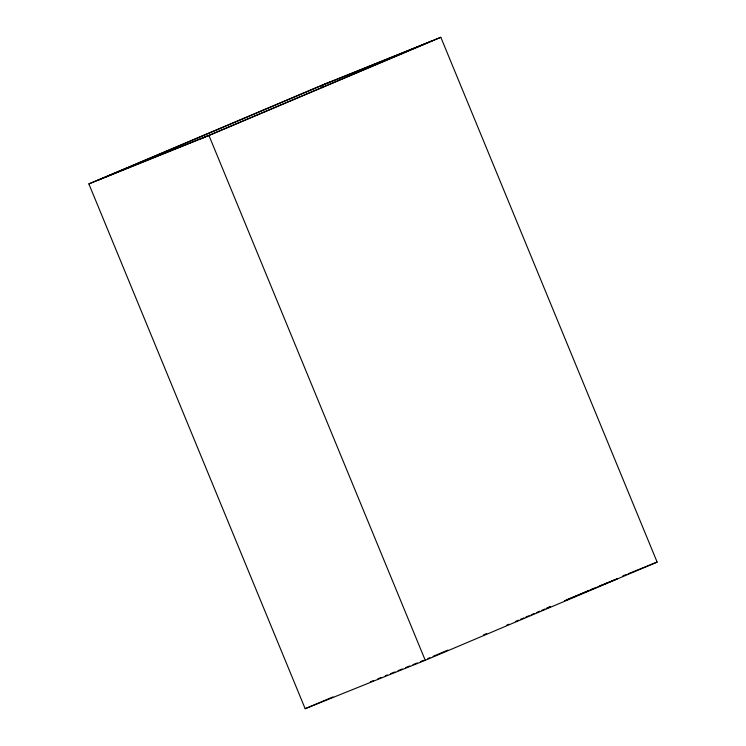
<?xml version="1.0" encoding="UTF-8"?>
<svg xmlns="http://www.w3.org/2000/svg" width="746" height="746" viewBox="0 0 746 746"><rect width="100%" height="100%" fill="white"/><g stroke="black" fill="none" stroke-linecap="round" stroke-linejoin="round"><path stroke-width="1.12" d="M88.867 183.908L320.743 85.697L440.83 37.3L657.133 562.092L425.257 660.303L305.17 708.7L88.867 183.908L208.955 135.511L440.83 37.3M97.595 180.392L329.471 82.181M200.226 139.036L432.093 40.816M305.17 708.7L332.949 696.932M427.812 658.587L429.938 657.692M433.109 656.349L447.945 650.064M506.879 625.101L508.996 624.206M515.346 621.521L518.526 620.178M520.643 619.273L523.813 617.93M525.93 617.035L529.11 615.692M531.227 614.797L534.397 613.445M536.514 612.55L539.694 611.207M541.81 610.312L544.99 608.96M547.107 608.065L550.278 606.722L547.032 607.99M564.573 600.754L589.06 590.384M591.186 589.489L594.385 588.137M424.288 44.126L321.666 85.482L322.552 87.636M105.41 177.082L208.031 135.725M622.826 575.921L626.043 574.625M628.188 573.758L657.133 562.092M599.7 585.88L601.761 585.05M603.812 584.221L617.175 578.84L566.624 599.933M483.492 634.874L486.718 633.578M370.389 681.825L373.578 680.538M377.83 678.823L381.029 677.536M385.281 675.82L387.407 674.962M390.596 673.675L394.858 671.96M398.047 670.673L402.299 668.957M405.498 667.679L409.75 665.964M412.939 664.677L417.191 662.961M420.39 661.674L423.579 660.387M208.955 135.511L425.257 660.303"/></g></svg>
